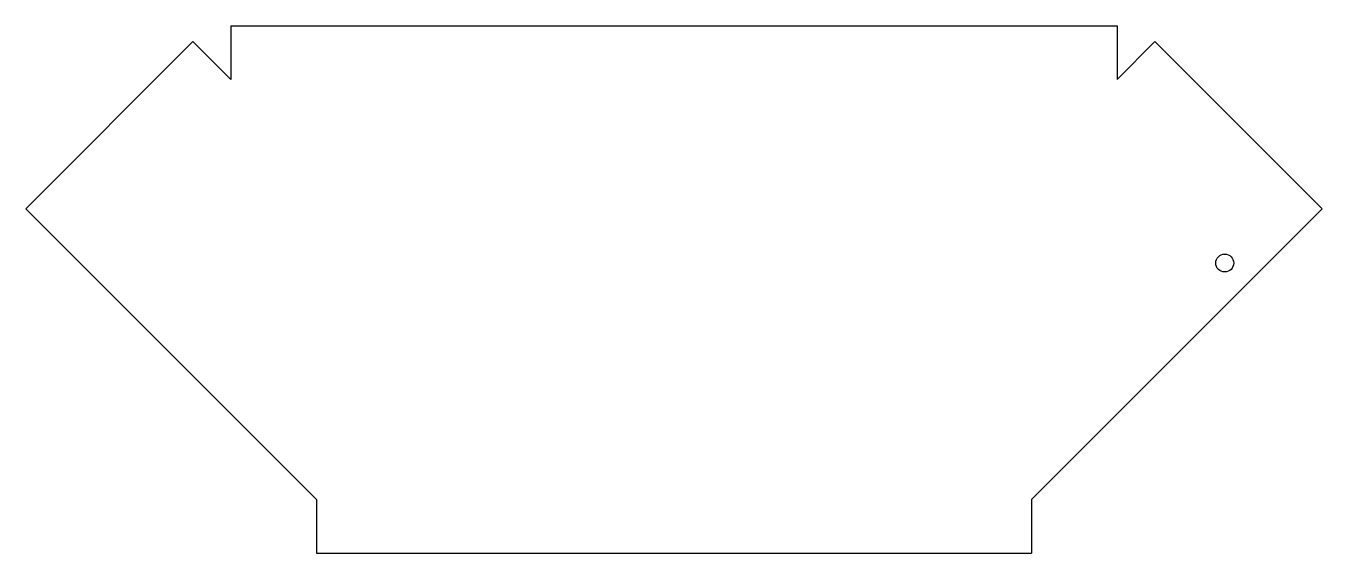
# Model space of a CAD drawing. Header units: millimetres. Extents: x 2040 to 2403, y -8 to 140.
import ezdxf

# ---------------------------------------------------------------- set-up
doc = ezdxf.new("R2010")
doc.units = ezdxf.units.MM
doc.header["$MEASUREMENT"] = 0

msp = doc.modelspace()

# ---------------------------------------------------------------- linework, layer by layer
for p, q in [((2097.62, 139.93), (2097.62, 124.93)), ((2097.62, 139.93), (2345.55, 139.93)), ((2345.55, 139.93), (2345.55, 124.93)), ((2087.01, 135.54), (2040.27, 88.8)), ((2087.01, 135.54), (2097.62, 124.93)), ((2356.16, 135.54), (2345.55, 124.93)), ((2356.16, 135.54), (2402.91, 88.8)), ((2040.27, 88.8), (2121.59, 7.48)), ((2402.91, 88.8), (2321.59, 7.48)), ((2121.59, 7.48), (2121.59, -7.52)), ((2321.59, 7.48), (2321.59, -7.52)), ((2121.59, -7.52), (2321.59, -7.52))]:
    msp.add_line(p, q)
msp.add_circle((2375.67, 73.61), 2.5)

doc.saveas('drawing.dxf')
